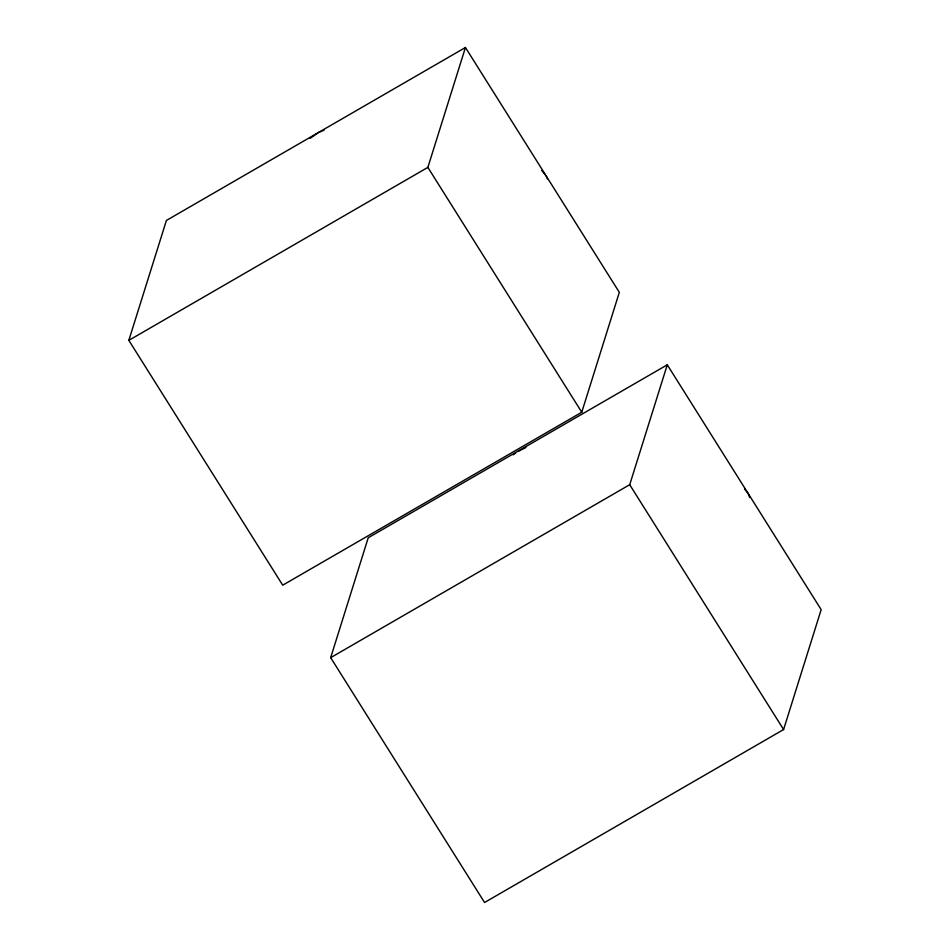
<?xml version="1.0" encoding="UTF-8"?>
<svg xmlns="http://www.w3.org/2000/svg" width="950" height="950" viewBox="0 0 950 950"><rect width="100%" height="100%" fill="white"/><g stroke="black" fill="none" stroke-linecap="round" stroke-linejoin="round"><path stroke-width="1.43" d="M128.832 340.349L166.404 220.459L465.441 47.5L619.329 292.339L581.768 412.229L282.72 585.188L128.832 340.349L427.868 167.39L465.441 47.5M330.671 657.661L368.232 537.771L667.28 364.812L821.168 609.651L783.596 729.541L484.559 902.5L330.671 657.661L629.707 484.702L667.28 364.812M310.128 138.332L318.571 132.454L324.033 130.209M513.178 454.801L515.589 453.126M517.999 451.44L525.872 447.521M541.773 170.537L546.286 176.118L547.342 178.873M744.515 488.965L748.113 493.43L749.716 497.562M629.707 484.702L783.596 729.541M427.868 167.39L581.768 412.229"/></g></svg>
